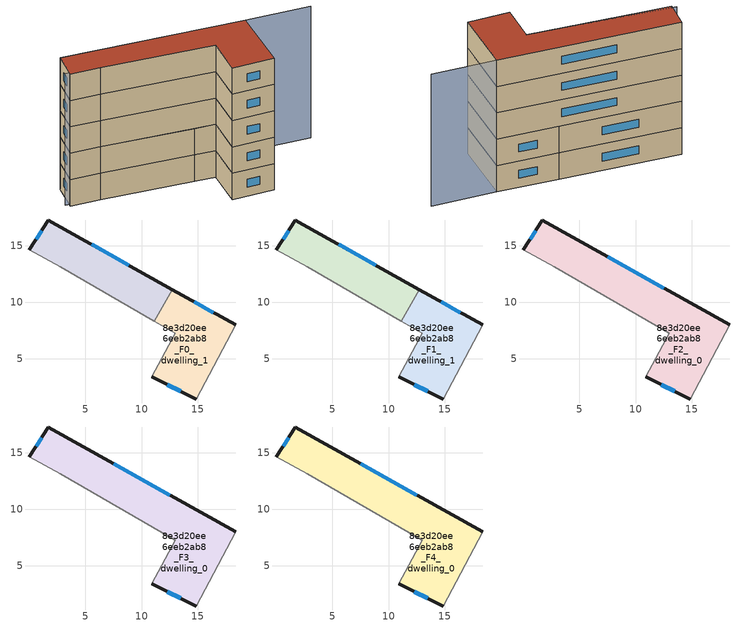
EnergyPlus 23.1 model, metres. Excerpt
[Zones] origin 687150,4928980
8e3d20ee6eeb2ab8_F0_dwelling_0
 floor ground (EU_floor_Construction): 12.71,11.13 11.14,8.32 2.79,13.17 0.05,14.65 1.7,17.31 z0
 wall outside (EU_wall_Construction): 12.71,11.13 1.7,17.31 0.05,14.65 z0:3
 wall adiabatic (EU_wall_Construction): 0.05,14.65 2.79,13.17 11.14,8.32 z0:3
 wall to 8e3d20ee6eeb2ab8_F0_dwelling_1 (EU_wall_Construction): 11.14,8.32 12.72,11.13 z0:3
 window (EU_Window_Construction): 1.12,16.37 0.62,15.58 / 8.85,13.3 5.56,15.14 z1.05:1.95
8e3d20ee6eeb2ab8_F0_dwelling_1
 floor ground (EU_floor_Construction): 18.33,7.99 14.85,1.42 10.9,3.39 12.99,7.24 11.14,8.32 12.71,11.13 z0
 wall outside (EU_wall_Construction): 18.33,7.99 12.71,11.13 / 10.9,3.39 14.85,1.42 z0:3
 wall adiabatic (EU_wall_Construction): 11.14,8.32 12.99,7.24 10.9,3.39 / 14.85,1.42 18.33,7.99 z0:3
 window (EU_Window_Construction): 16.36,9.09 14.69,10.03 / 12.28,2.7 13.47,2.11 z1.05:1.95
8e3d20ee6eeb2ab8_F1_dwelling_0
 floor to 8e3d20ee6eeb2ab8_F0_dwelling_0 (EU_floor_Construction): 12.71,11.13 11.14,8.32 2.79,13.17 0.05,14.65 1.7,17.31 z3
 wall outside (EU_wall_Construction): 12.71,11.13 1.7,17.31 0.05,14.65 z3:6
 wall adiabatic (EU_wall_Construction): 0.05,14.65 2.79,13.17 11.14,8.32 z3:6
 wall to 8e3d20ee6eeb2ab8_F1_dwelling_1 (EU_wall_Construction): 11.14,8.32 12.72,11.13 z3:6
 window (EU_Window_Construction): 1.12,16.37 0.62,15.58 / 8.85,13.3 5.56,15.14 z4.05:4.95
8e3d20ee6eeb2ab8_F1_dwelling_1
 floor to 8e3d20ee6eeb2ab8_F0_dwelling_1 (EU_floor_Construction): 18.33,7.99 14.85,1.42 10.9,3.39 12.99,7.24 11.14,8.32 12.71,11.13 z3
 wall outside (EU_wall_Construction): 18.33,7.99 12.71,11.13 / 10.9,3.39 14.85,1.42 z3:6
 wall adiabatic (EU_wall_Construction): 11.14,8.32 12.99,7.24 10.9,3.39 / 14.85,1.42 18.33,7.99 z3:6
 window (EU_Window_Construction): 16.36,9.09 14.69,10.03 / 12.28,2.7 13.47,2.11 z4.05:4.95
8e3d20ee6eeb2ab8_F2_dwelling_0
 floor to 8e3d20ee6eeb2ab8_F1_dwelling_0 (EU_floor_Construction): 12.71,11.13 11.14,8.32 2.79,13.17 0.05,14.65 1.7,17.31 z6
 floor to 8e3d20ee6eeb2ab8_F1_dwelling_1 (EU_floor_Construction): 18.33,7.99 14.85,1.42 10.9,3.39 12.99,7.24 11.14,8.32 12.71,11.13 z6
 wall outside (EU_wall_Construction): 18.33,7.99 1.7,17.31 0.05,14.65 / 10.9,3.39 14.85,1.42 z6:9
 wall adiabatic (EU_wall_Construction): 0.05,14.65 2.79,13.17 12.99,7.24 10.9,3.39 / 14.85,1.42 18.33,7.99 z6:9
 window (EU_Window_Construction): 1.12,16.37 0.62,15.58 / 12.5,11.25 7.53,14.04 / 12.28,2.7 13.47,2.11 z7.05:7.95
8e3d20ee6eeb2ab8_F3_dwelling_0
 floor to 8e3d20ee6eeb2ab8_F2_dwelling_0 (EU_floor_Construction): 18.33,7.99 14.85,1.42 10.9,3.39 12.99,7.24 2.79,13.17 0.05,14.65 1.7,17.31 z9
 wall outside (EU_wall_Construction): 18.33,7.99 1.7,17.31 0.05,14.65 / 10.9,3.39 14.85,1.42 z9:12
 wall adiabatic (EU_wall_Construction): 0.05,14.65 2.79,13.17 12.99,7.24 10.9,3.39 / 14.85,1.42 18.33,7.99 z9:12
 window (EU_Window_Construction): 1.12,16.37 0.62,15.58 / 12.5,11.25 7.53,14.04 / 12.28,2.7 13.47,2.11 z10.05:10.95
8e3d20ee6eeb2ab8_F4_dwelling_0
 floor to 8e3d20ee6eeb2ab8_F3_dwelling_0 (EU_floor_Construction): 18.33,7.99 14.85,1.42 10.9,3.39 12.99,7.24 2.79,13.17 0.05,14.65 1.7,17.31 z12
 wall outside (EU_wall_Construction): 18.33,7.99 1.7,17.31 0.05,14.65 / 10.9,3.39 14.85,1.42 z12:15
 wall adiabatic (EU_wall_Construction): 0.05,14.65 2.79,13.17 12.99,7.24 10.9,3.39 / 14.85,1.42 18.33,7.99 z12:15
 window (EU_Window_Construction): 1.12,16.37 0.62,15.58 / 12.5,11.25 7.53,14.04 / 12.28,2.7 13.47,2.11 z13.05:13.95
 roof outside (EU_roof_Construction): 14.85,1.42 18.33,7.99 1.7,17.31 0.05,14.65 2.79,13.17 12.99,7.24 10.9,3.39 z15
shading: 18.33,7.99 24.33,4.75 / -0.19,15.13 13.15,7.15 z0:15
[Building]
EU S2 Campaign: North Axis=0; Terrain=City; Solar Distribution=FullExterior
[Site:Location]
Bologna: Latitude=44.5; Longitude=11.25; Time Zone=1; Elevation=37
[SizingPeriod:WeatherFileDays]
AnnualSizingPeriod: Begin Month=1; Begin Day of Month=1; End Month=12; End Day of Month=31; Day of Week for Start Day=Monday; Use Weather File Daylight Saving Period=No; Use Weather File Rain and Snow Indicators=No
[MATERIAL]
EU_InternalMass_Material: Roughness=MediumRough; Thickness=0.1; Conductivity=1; Density=1800; Specific Heat=900; Thermal Absorptance=0.9; Solar Absorptance=0.7; Visible Absorptance=0.7
[MATERIAL:NOMASS] Roughness=MediumRough; Thermal Absorptance=0.9; Solar Absorptance=0.7; Visible Absorptance=0.7
Name | Thermal Resistance
EU_wall_NoMass | 0.890213
EU_roof_NoMass | 0.636128
EU_floor_NoMass | 0.79516
[WINDOWMATERIAL:SIMPLEGLAZINGSYSTEM]
EU_Window_SimpleGlazing: UFactor=4.49146; Solar Heat Gain Coefficient=0.85; Visible Transmittance=0.85
[CONSTRUCTION]
EU_wall_Construction: EU_wall_NoMass
EU_roof_Construction: EU_roof_NoMass
EU_floor_Construction: EU_floor_NoMass
EU_Window_Construction: EU_Window_SimpleGlazing
EU_InternalMass_Construction: EU_InternalMass_Material
[ZONE] Type=1; Multiplier=1; Ceiling Height=autocalculate; Floor Area=autocalculate; Part of Total Floor Area=Yes
Name | Volume
8e3d20ee6eeb2ab8_F0_dwelling_0 | 119.726
8e3d20ee6eeb2ab8_F1_dwelling_0 | 119.728
8e3d20ee6eeb2ab8_F2_dwelling_0; 8e3d20ee6eeb2ab8_F3_dwelling_0; 8e3d20ee6eeb2ab8_F4_dwelling_0 | 239.454
8e3d20ee6eeb2ab8_F0_dwelling_1; 8e3d20ee6eeb2ab8_F1_dwelling_1 | 119.732
[INTERNALMASS] Construction=EU_InternalMass_Construction
Name | Zone or ZoneList | Surface Area
8e3d20ee6eeb2ab8_F0_dwelling_0_EU_InternalMass | 8e3d20ee6eeb2ab8_F0_dwelling_0 | 39.909
8e3d20ee6eeb2ab8_F0_dwelling_1_EU_InternalMass | 8e3d20ee6eeb2ab8_F0_dwelling_1 | 39.9103
8e3d20ee6eeb2ab8_F1_dwelling_0_EU_InternalMass | 8e3d20ee6eeb2ab8_F1_dwelling_0 | 39.909
8e3d20ee6eeb2ab8_F1_dwelling_1_EU_InternalMass | 8e3d20ee6eeb2ab8_F1_dwelling_1 | 39.9103
8e3d20ee6eeb2ab8_F2_dwelling_0_EU_InternalMass | 8e3d20ee6eeb2ab8_F2_dwelling_0 | 79.8175
8e3d20ee6eeb2ab8_F3_dwelling_0_EU_InternalMass | 8e3d20ee6eeb2ab8_F3_dwelling_0 | 79.8175
8e3d20ee6eeb2ab8_F4_dwelling_0_EU_InternalMass | 8e3d20ee6eeb2ab8_F4_dwelling_0 | 79.8175
[OTHEREQUIPMENT] Fuel Type=Electricity; Design Level Calculation Method=Watts/Area; Power per Zone Floor Area=1; Fraction Latent=0; Fraction Radiant=0; Fraction Lost=0; Carbon Dioxide Generation Rate=0; EndUse Subcategory=EU_Step8_InternalGains
Name | Zone or ZoneList or Space or SpaceList | Schedule
EU_Step8_InternalGain_8e3d20ee6eeb2ab8_F0_dwelling_0_f000 | 8e3d20ee6eeb2ab8_F0_dwelling_0 | EU_Step8_GainSchedule_8e3d20ee6eeb2ab8_F0_dwelling_0_f000
EU_Step8_InternalGain_8e3d20ee6eeb2ab8_F0_dwelling_1_f000 | 8e3d20ee6eeb2ab8_F0_dwelling_1 | EU_Step8_GainSchedule_8e3d20ee6eeb2ab8_F0_dwelling_1_f000
EU_Step8_InternalGain_8e3d20ee6eeb2ab8_F1_dwelling_0_f000 | 8e3d20ee6eeb2ab8_F1_dwelling_0 | EU_Step8_GainSchedule_8e3d20ee6eeb2ab8_F1_dwelling_0_f000
EU_Step8_InternalGain_8e3d20ee6eeb2ab8_F1_dwelling_1_f000 | 8e3d20ee6eeb2ab8_F1_dwelling_1 | EU_Step8_GainSchedule_8e3d20ee6eeb2ab8_F1_dwelling_1_f000
EU_Step8_InternalGain_8e3d20ee6eeb2ab8_F2_dwelling_0_f000 | 8e3d20ee6eeb2ab8_F2_dwelling_0 | EU_Step8_GainSchedule_8e3d20ee6eeb2ab8_F2_dwelling_0_f000
EU_Step8_InternalGain_8e3d20ee6eeb2ab8_F3_dwelling_0_f000 | 8e3d20ee6eeb2ab8_F3_dwelling_0 | EU_Step8_GainSchedule_8e3d20ee6eeb2ab8_F3_dwelling_0_f000
EU_Step8_InternalGain_8e3d20ee6eeb2ab8_F4_dwelling_0_f000 | 8e3d20ee6eeb2ab8_F4_dwelling_0 | EU_Step8_GainSchedule_8e3d20ee6eeb2ab8_F4_dwelling_0_f000
[ZONEVENTILATION:DESIGNFLOWRATE] Schedule=EU_AlwaysOn; Design Flow Rate Calculation Method=AirChanges/Hour; Air Changes per Hour=0.718634; Ventilation Type=Natural; Fan Pressure Rise=0; Fan Total Efficiency=1; Constant Term Coefficient=1; Temperature Term Coefficient=0; Velocity Term Coefficient=0; Velocity Squared Term Coefficient=0; Minimum Indoor Temperature=-100; Maximum Indoor Temperature=100; Delta Temperature=-100; Minimum Outdoor Temperature=-100; Maximum Outdoor Temperature=100; Maximum Wind Speed=40
Name | Zone or ZoneList or Space or SpaceList
EU_ConstantAir_8e3d20ee6eeb2ab8_F0_dwelling_0 | 8e3d20ee6eeb2ab8_F0_dwelling_0
EU_ConstantAir_8e3d20ee6eeb2ab8_F0_dwelling_1 | 8e3d20ee6eeb2ab8_F0_dwelling_1
EU_ConstantAir_8e3d20ee6eeb2ab8_F1_dwelling_0 | 8e3d20ee6eeb2ab8_F1_dwelling_0
EU_ConstantAir_8e3d20ee6eeb2ab8_F1_dwelling_1 | 8e3d20ee6eeb2ab8_F1_dwelling_1
EU_ConstantAir_8e3d20ee6eeb2ab8_F2_dwelling_0 | 8e3d20ee6eeb2ab8_F2_dwelling_0
EU_ConstantAir_8e3d20ee6eeb2ab8_F3_dwelling_0 | 8e3d20ee6eeb2ab8_F3_dwelling_0
EU_ConstantAir_8e3d20ee6eeb2ab8_F4_dwelling_0 | 8e3d20ee6eeb2ab8_F4_dwelling_0
[HVACTEMPLATE:THERMOSTAT] Constant Heating Setpoint=20; Constant Cooling Setpoint=50
EU_HeatOnly_8e3d20ee6eeb2ab8_F0_dwelling_0; EU_HeatOnly_8e3d20ee6eeb2ab8_F0_dwelling_1; EU_HeatOnly_8e3d20ee6eeb2ab8_F1_dwelling_0; EU_HeatOnly_8e3d20ee6eeb2ab8_F1_dwelling_1; EU_HeatOnly_8e3d20ee6eeb2ab8_F2_dwelling_0; EU_HeatOnly_8e3d20ee6eeb2ab8_F3_dwelling_0; EU_HeatOnly_8e3d20ee6eeb2ab8_F4_dwelling_0
[HVACTEMPLATE:ZONE:IDEALLOADSAIRSYSTEM] System Availability Schedule=EU_AlwaysOn; Maximum Heating Supply Air Temperature=50; Minimum Cooling Supply Air Temperature=13; Maximum Heating Supply Air Humidity Ratio=0.0156; Minimum Cooling Supply Air Humidity Ratio=0.0077; Heating Limit=NoLimit; Cooling Limit=NoLimit; Heating Availability Schedule=EU_AlwaysOn; Cooling Availability Schedule=EU_CoolingOff; Dehumidification Control Type=ConstantSensibleHeatRatio; Cooling Sensible Heat Ratio=0.7; Dehumidification Setpoint=60; Humidification Control Type=None; Humidification Setpoint=30; Outdoor Air Method=None; Outdoor Air Flow Rate per Person=0.00944; Outdoor Air Flow Rate per Zone Floor Area=0; Outdoor Air Flow Rate per Zone=0; Demand Controlled Ventilation Type=None; Outdoor Air Economizer Type=NoEconomizer; Heat Recovery Type=None; Sensible Heat Recovery Effectiveness=0.7; Latent Heat Recovery Effectiveness=0.65
Name | Template Thermostat
8e3d20ee6eeb2ab8_F0_dwelling_0 | EU_HeatOnly_8e3d20ee6eeb2ab8_F0_dwelling_0
8e3d20ee6eeb2ab8_F0_dwelling_1 | EU_HeatOnly_8e3d20ee6eeb2ab8_F0_dwelling_1
8e3d20ee6eeb2ab8_F1_dwelling_0 | EU_HeatOnly_8e3d20ee6eeb2ab8_F1_dwelling_0
8e3d20ee6eeb2ab8_F1_dwelling_1 | EU_HeatOnly_8e3d20ee6eeb2ab8_F1_dwelling_1
8e3d20ee6eeb2ab8_F2_dwelling_0 | EU_HeatOnly_8e3d20ee6eeb2ab8_F2_dwelling_0
8e3d20ee6eeb2ab8_F3_dwelling_0 | EU_HeatOnly_8e3d20ee6eeb2ab8_F3_dwelling_0
8e3d20ee6eeb2ab8_F4_dwelling_0 | EU_HeatOnly_8e3d20ee6eeb2ab8_F4_dwelling_0
[SIZING:ZONE] Zone Cooling Design Supply Air Temperature Input Method=SupplyAirTemperature; Zone Cooling Design Supply Air Temperature=13; Zone Heating Design Supply Air Temperature Input Method=SupplyAirTemperature; Zone Heating Design Supply Air Temperature=50; Zone Cooling Design Supply Air Humidity Ratio=0.008; Zone Heating Design Supply Air Humidity Ratio=0.008; Cooling Design Air Flow Method=DesignDay; Cooling Design Air Flow Rate=0; Cooling Minimum Air Flow per Zone Floor Area=0.000762; Cooling Minimum Air Flow=0; Cooling Minimum Air Flow Fraction=0.2; Heating Design Air Flow Method=DesignDay; Heating Design Air Flow Rate=0; Heating Maximum Air Flow per Zone Floor Area=0.002032; Heating Maximum Air Flow=0.141576; Heating Maximum Air Flow Fraction=0.3; Account for Dedicated Outdoor Air System=No; Dedicated Outdoor Air System Control Strategy=NeutralSupplyAir; Dedicated Outdoor Air Low Setpoint Temperature for Design=autosize; Dedicated Outdoor Air High Setpoint Temperature for Design=autosize; Zone Load Sizing Method=Sensible Load Only No Latent Load; Zone Latent Cooling Design Supply Air Humidity Ratio Input Method=HumidityRatioDifference; Zone Cooling Design Supply Air Humidity Ratio Difference=0.005; Zone Latent Heating Design Supply Air Humidity Ratio Input Method=HumidityRatioDifference; Zone Humidification Design Supply Air Humidity Ratio Difference=0.005
8e3d20ee6eeb2ab8_F0_dwelling_0; 8e3d20ee6eeb2ab8_F0_dwelling_1; 8e3d20ee6eeb2ab8_F1_dwelling_0; 8e3d20ee6eeb2ab8_F1_dwelling_1; 8e3d20ee6eeb2ab8_F2_dwelling_0; 8e3d20ee6eeb2ab8_F3_dwelling_0; 8e3d20ee6eeb2ab8_F4_dwelling_0
[SCHEDULE:CONSTANT]
Name | Hourly Value
EU_AlwaysOn | 1
EU_CoolingOff | 0
[SCHEDULE:FILE] Column Number=1; Rows to Skip at Top=0; Number of Hours of Data=8760; Column Separator=Comma; Interpolate to Timestep=No; Minutes per Item=60; Adjust Schedule for Daylight Savings=Yes
Name | File
EU_Step8_GainSchedule_8e3d20ee6eeb2ab8_F0_dwelling_0_f000 | ../../schedules/8e3d20ee6eeb2ab8/8e3d20ee6eeb2ab8_F0_dwelling_0_f000_gain.csv
EU_Step8_GainSchedule_8e3d20ee6eeb2ab8_F0_dwelling_1_f000 | ../../schedules/8e3d20ee6eeb2ab8/8e3d20ee6eeb2ab8_F0_dwelling_1_f000_gain.csv
EU_Step8_GainSchedule_8e3d20ee6eeb2ab8_F1_dwelling_0_f000 | ../../schedules/8e3d20ee6eeb2ab8/8e3d20ee6eeb2ab8_F1_dwelling_0_f000_gain.csv
EU_Step8_GainSchedule_8e3d20ee6eeb2ab8_F1_dwelling_1_f000 | ../../schedules/8e3d20ee6eeb2ab8/8e3d20ee6eeb2ab8_F1_dwelling_1_f000_gain.csv
EU_Step8_GainSchedule_8e3d20ee6eeb2ab8_F2_dwelling_0_f000 | ../../schedules/8e3d20ee6eeb2ab8/8e3d20ee6eeb2ab8_F2_dwelling_0_f000_gain.csv
EU_Step8_GainSchedule_8e3d20ee6eeb2ab8_F3_dwelling_0_f000 | ../../schedules/8e3d20ee6eeb2ab8/8e3d20ee6eeb2ab8_F3_dwelling_0_f000_gain.csv
EU_Step8_GainSchedule_8e3d20ee6eeb2ab8_F4_dwelling_0_f000 | ../../schedules/8e3d20ee6eeb2ab8/8e3d20ee6eeb2ab8_F4_dwelling_0_f000_gain.csv
